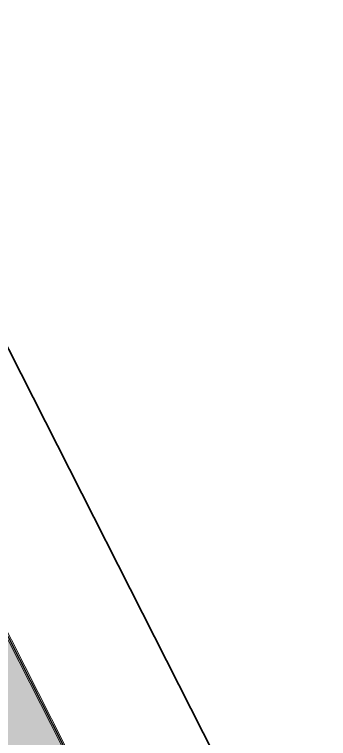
# Model space of a CAD drawing. Header units: millimetres. Extents: x 0 to 312583, y -208103 to 25097.
# Drawn here: x 238783 to 244996, y -45592 to -31276 of the extents above; entities that cross this region are included whole.
import ezdxf

# ---------------------------------------------------------------- set-up
doc = ezdxf.new("R2010")
doc.units = ezdxf.units.MM
doc.linetypes.add('Solid', pattern=[0])
for name, color, linetype, lineweight in [('Border', 7, 'Solid', 35), ('One-Bedroom Apartment', 151, 'Solid', 25), ('Room Walls', 47, 'Solid', 35)]:
    doc.layers.add(name, color=color, linetype=linetype, lineweight=lineweight)

msp = doc.modelspace()

# ---------------------------------------------------------------- hatches: boundary and pattern name
at = {"layer": 'One-Bedroom Apartment', "linetype": 'Solid', "lineweight": 25}
h = msp.add_hatch(color=250, dxfattribs=at)
h.paths.add_polyline_path([(238264, -42811), (237016, -43445), (235644, -40743), (236892, -40109)], flags=0)
h.paths.add_polyline_path([(239752, -45740), (238504, -46374), (237132, -43672), (238380, -43038)], flags=0)

# ---------------------------------------------------------------- linework, layer by layer
at = {"layer": 'Border', "color": 1, "linetype": 'Solid', "lineweight": 35}
msp.add_line((219417, 0), (270262, -100098), dxfattribs=at)
at = {"layer": 'One-Bedroom Apartment', "color": 250, "linetype": 'Solid', "lineweight": 25}
msp.add_line((238380, -43038), (239752, -45740), dxfattribs=at)
at = {"layer": 'Room Walls', "color": 47, "linetype": 'Solid', "lineweight": 9}
for p, q in [((239712, -45727), (238367, -43079)), ((238407, -43025), (239779, -45726))]:
    msp.add_line(p, q, dxfattribs=at)

doc.saveas('drawing.dxf')
